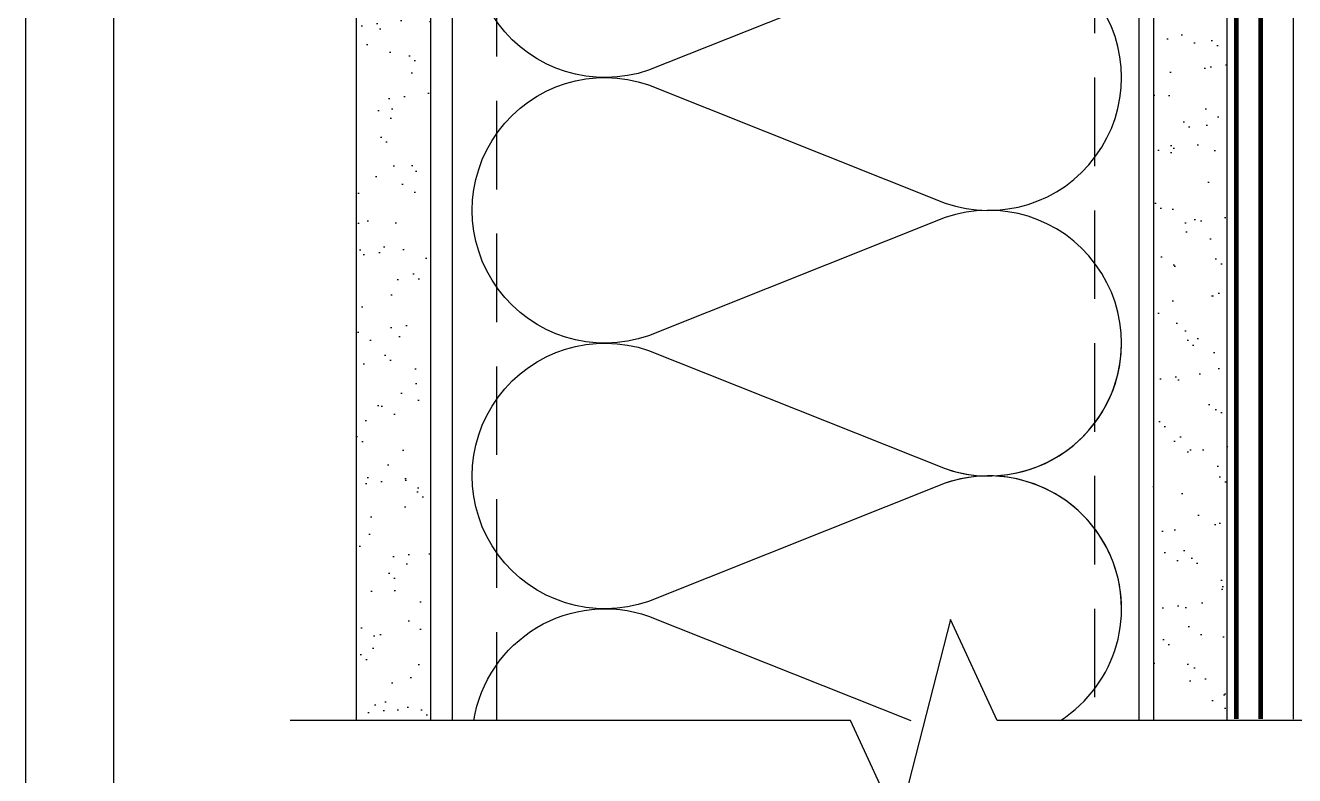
# Model space of a CAD drawing. Extents: x -129 to 26, y 0 to 100.
# Drawn here: x 0 to 10.75, y 11.55 to 17.91 of the extents above; entities that cross this region are included whole.
import ezdxf

# ---------------------------------------------------------------- set-up
doc = ezdxf.new("R2010")
doc.units = 0
doc.header["$LTSCALE"] = 1.5
doc.header["$MEASUREMENT"] = 0
doc.linetypes.add('DASHED', pattern=[0.75, 0.5, -0.25])
doc.layers.get('DEFPOINTS').update_dxf_attribs({"linetype": 'CONTINUOUS'})
for name, color, linetype in [('A-GYP_BOARD', 252, 'CONTINUOUS'), ('A-METAL_STUD', 252, 'CONTINUOUS'), ('CLADDING', 252, 'CONTINUOUS'), ('HATCH', 252, 'CONTINUOUS'), ('INSULATION', 40, 'CONTINUOUS'), ('STRUCTURE', 252, 'CONTINUOUS'), ('TYVEK', 160, 'DASHED'), ('W', 7, 'CONTINUOUS')]:
    doc.layers.add(name, color=color, linetype=linetype)
doc.linetypes.add('ZIGZAG', pattern='A,0.0001,-0.2,[131,ltypeshp.shx,S=0.2,R=0,X=-0.2,Y=0],-0.4,[131,ltypeshp.shx,S=0.2,R=180,X=0.2,Y=0],-0.2', length=0.8001)

msp = doc.modelspace()

# ---------------------------------------------------------------- hatches: boundary and pattern name
at = {"layer": 'HATCH'}
h = msp.add_hatch(dxfattribs=at)
h.set_pattern_fill('AR-SAND,_O', color=256, scale=0.25)
h.set_pattern_definition([(37.50000000000001, (1.339320445586118, 1.523978717469504), (-0.01574833952740204, 0.4817059422532897), [0, -0.38, 0, -0.425, 0, -0.40625]), (7.499999999999999, (1.339320445586118, 1.523978717469504), (0.4424441763169318, 0.7055365163074351), [0, -0.205, 0, -0.3425, 0, -0.13125]), (327.5, (1.031820445586121, 1.523978717469504), (0.7785354654378738, 0.001414763384241124), [0, -0.125, 0, -0.45, 0, -0.5875]), (317.5, (1.031820445586121, 1.523978717469504), (0.7515316511430733, 0.2194188912335623), [0, -0.0625, 0, -0.295, 0, -0.3375])])
h.paths.add_polyline_path([(3.430974381191177, 22.25538885798343), (2.805974381191177, 22.25538885798343), (2.805974381191177, 21.97413885798343), (2.805974381191177, 12.01877605417324), (3.430974381191177, 12.01877605417324)])
h.paths.add_polyline_path([(9.555974381191177, 12.01877605417324), (10.18097438119117, 12.01877605417324), (10.18097438119118, 19.2567933730919), (9.555974381191177, 19.2567933730919)])
h.paths.add_polyline_path([(9.898218359151372, 19.65693985746689), (9.885976572023473, 19.68664871977148), (9.833849690514555, 19.6866487197715), (9.813837255635747, 19.6569398574669), (9.801595468507841, 19.6866487197715), (9.749468586998944, 19.68664871977152), (9.729456152120122, 19.6569398574669), (9.717214364992202, 19.68664871977153), (9.665087483483326, 19.68664871977153), (9.645075048604497, 19.6569398574669), (9.632833261476577, 19.68664871977154), (9.580706379967715, 19.68664871977155), (9.555974381191177, 19.64993356988502), (9.555974381191177, 19.2567933730919), (10.18097438119117, 19.2567933730919), (10.18097438119118, 19.68664871977141), (10.17135873043213, 19.68664871977142), (10.15135404030372, 19.6569398574669), (10.1391111461233, 19.68664871977143), (10.08698525631104, 19.68664871977144), (10.06698056618262, 19.6569398574669), (10.05473656494964, 19.68664871977144), (10.00261189754578, 19.68664871977146), (9.982599462666997, 19.6569398574669), (9.970357675539113, 19.68664871977147), (9.918230794030165, 19.68664871977148)])
h.paths.add_polyline_path([(9.898233617940434, 19.86168228910752), (9.910456542530461, 19.83201920316992), (9.962579199504198, 19.83201920316991), (9.982599462666997, 19.86168228910752), (9.994824597950576, 19.8320192031699), (10.04695257020283, 19.83201920316989), (10.06698056618262, 19.86168228910752), (10.07920459611944, 19.83201920316988), (10.1313337771409, 19.83201920316986), (10.15135404030372, 19.86168228910752), (10.16357807024054, 19.83201920316986), (10.18097438119118, 19.83201920316985), (10.18097438119118, 20.2567933730919), (9.555974381191177, 20.2567933730919), (9.55597438119117, 19.87317294760108), (9.572932128467926, 19.83201920317), (9.625062311413835, 19.83201920316998), (9.64509030739356, 19.86168228910752), (9.657313231983558, 19.83201920316998), (9.709443414929446, 19.83201920316996), (9.729471410909184, 19.86168228910752), (9.74169433549919, 19.83201920316996), (9.793824518445057, 19.83201920316995), (9.81385251442481, 19.86168228910752), (9.826075439014822, 19.83201920316994), (9.878205621960674, 19.83201920316993)])
h.paths.add_polyline_path([(10.18097438119118, 22.05975409049208), (9.555974381191177, 22.05975409049208), (9.555974381191177, 20.2567933730919), (10.18097438119117, 20.2567933730919)])

# ---------------------------------------------------------------- linework, layer by layer
at = {"layer": 'A-GYP_BOARD', "elevation": 8.93999048238438e-09}
for points in [[(2.805974381191177, 12.01877605417324), (2.805974381191177, 22.25538885798321), (3.430974381191177, 22.25538885798321), (3.430974381191177, 12.01877605417324)], [(10.18097438119118, 12.01877605417324), (10.18097438119118, 22.05975409049208), (9.555974381191177, 22.05975409049208), (9.555974381191177, 12.01877605417324)]]:
    msp.add_lwpolyline(points, dxfattribs=at)
at = {"layer": 'A-METAL_STUD', "elevation": 8.93999048238438e-09}
msp.add_lwpolyline([(3.618474381191177, 12.01877605417324), (3.618474381191177, 21.96600409049185), (9.430974381191177, 21.96600409049185), (9.430974381191177, 12.01877605417324)], dxfattribs=at)
at = {"layer": 'A-METAL_STUD', "linetype": 'DASHED', "elevation": 8.93999048238438e-09}
msp.add_lwpolyline([(3.993474381191177, 12.01877605417324), (3.993474381191177, 21.96600409049185), (9.055974381191177, 21.96600409049185), (9.055974381191177, 12.01877605417324)], dxfattribs=at)
at = {"layer": 'CLADDING', "linetype": 'ZIGZAG', "ltscale": 0.2}
msp.add_line((10.74011740932099, 22.1449872343533, 8.918849776252224e-09), (10.74011595531316, 12.03177258981969, 4.60024328314318e-09), dxfattribs=at)
at = {"layer": 'DEFPOINTS'}
msp.add_line((-5.329070518200751e-15, 33), (0, -3.552713678800501e-15), dxfattribs=at)
at = {"layer": 'INSULATION', "elevation": 8.93999048238438e-09}
for points in [[(9.28484880616498, 12.96600409049117, 0.5155500965721037), (7.791849421797686, 14.02911342311163), (5.277848190534549, 13.02789475787072, -1.404370499403762), (5.277848190537277, 15.15411342311038), (7.791849421797231, 14.15289475787072, 1.404370499398822), (7.791849421797231, 16.27911342311186), (5.277848190533639, 15.27789475787094, -1.404370499403763), (5.277848190536595, 17.4041134231106), (7.791849421796321, 16.40289475787094, 1.404370499398822), (7.791849421797231, 18.52911342311185), (5.277848190533639, 17.52789475787094, -1.404370499403762), (5.277848190536595, 19.6541134231106), (7.791849421796321, 18.65289475787094, 0.5155500965725927), (9.284848806164298, 19.71600409049185)], [(8.766795300687974, 12.01877605417324, 0.8881797728575942), (7.791849421797906, 14.02911342311163), (5.277848190534314, 13.02789475787072, -1.404370499403762), (5.27784819053727, 15.15411342311038), (7.791849421796996, 14.15289475787072, 0.5155500965725927), (9.284848806164973, 15.21600409049163)], [(3.798983319739428, 12.01877605417324, -0.4663157914162215), (5.27784819053727, 12.90411342311038), (7.500878296608484, 12.01877605417324)]]:
    msp.add_lwpolyline(points, format="xyb", dxfattribs=at)
at = {"layer": 'STRUCTURE', "elevation": 8.93999048238438e-09}
msp.add_lwpolyline([(10.89959957577555, 12.01877578265885), (8.231378045763265, 12.01877974894363), (7.83608966041318, 12.87543764087068), (7.392254760907932, 11.14497731957455), (6.9892184918494, 12.01877605417321), (2.242293648952327, 12.01877605417325)], dxfattribs=at)
at = {"layer": 'TYVEK', "const_width": 0.04, "elevation": 5.959993654922933e-09}
msp.add_lwpolyline([(10.46262171661679, 12.03177281578332), (10.46262339105196, 22.14764434402642)], dxfattribs=at)
at = {"layer": 'TYVEK', "color": 23, "const_width": 0.04, "elevation": 5.959993654922933e-09}
msp.add_lwpolyline([(10.25795196039614, 12.03177298244596), (10.2579549893849, 21.98380930401104)], dxfattribs=at)
at = {"layer": 'W'}
msp.add_lwpolyline([(0.749999999999992, 32.25), (24.75, 32.25), (24.75, 0.7499999999999964), (0.749999999999992, 0.7499999999999964)], close=True, dxfattribs=at)

doc.saveas('drawing.dxf')
